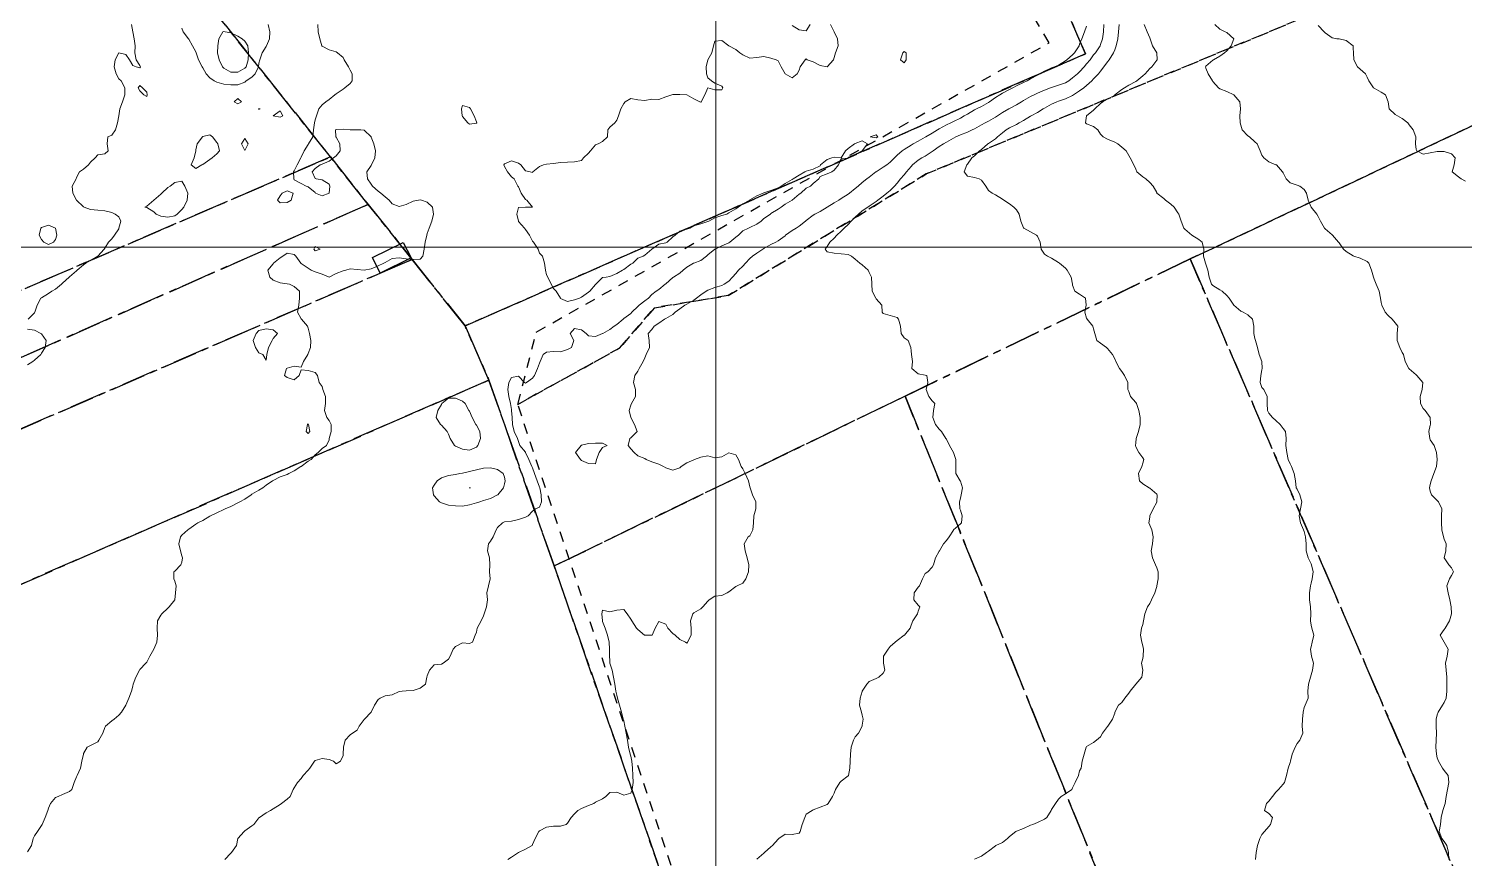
# Model space of a CAD drawing. Header units: centimetres. Extents: x 0 to 642158, y -847 to 649707.
# Drawn here: x 617417.8 to 617520.2, y 621243.8 to 621303 of the extents above; entities that cross this region are included whole.
import ezdxf

# ---------------------------------------------------------------- set-up
doc = ezdxf.new("R2010")
doc.units = ezdxf.units.CM
doc.header["$MEASUREMENT"] = 0
doc.linetypes.add('CENTERX2', pattern=[4, 2.5, -0.5, 0.5, -0.5])
doc.linetypes.add('JIS_02_0.7', pattern=[1.35, 0.75, -0.6])
for name, color, linetype, lineweight in [('MEV_grille', 254, 'Continuous', 9), ('WAL_parcellaire agricole', 7, 'JIS_02_0.7', 25), ('WAL_topographie 0.5', 253, 'Continuous', 20)]:
    doc.layers.add(name, color=color, linetype=linetype, lineweight=lineweight)
doc.layers.add('SPW_batiments', color=7, linetype='Continuous')
doc.layers.add('SPW_parcellaire cadastral', color=7, linetype='CENTERX2', lineweight=25, true_color=0xff0542)

# ---------------------------------------------------------------- blocks, each defined once
blk = doc.blocks.new('*U114')
at = {"layer": 'MEV_grille', "transparency": 33554687}
blk.add_lwpolyline([(-1338.46, 0), (1338.46, 0)], dxfattribs=at)
blk = doc.blocks.new('*U115')
at = {"layer": 'MEV_grille', "color": 0, "linetype": 'ByBlock', "lineweight": -2, "transparency": 16777216}
blk.add_blockref('*U114', (0, -1100), dxfattribs=at)
blk = doc.blocks.new('*U112')
at = {"layer": 'MEV_grille', "transparency": 33554687}
blk.add_lwpolyline([(0, 1825.48), (0, -1825.48)], dxfattribs=at)
blk = doc.blocks.new('*U113')
at = {"layer": 'MEV_grille', "color": 0, "linetype": 'ByBlock', "lineweight": -2, "transparency": 16777216}
blk.add_blockref('*U112', (2100, 0), dxfattribs=at)

msp = doc.modelspace()

# ---------------------------------------------------------------- linework, layer by layer
at = {"layer": 'SPW_batiments'}
msp.add_lwpolyline([(617445.09, 621286.62), (617442.9, 621285.54), (617442.35, 621286.66), (617444.54, 621287.72), (617445.09, 621286.62)], dxfattribs=at)
at = {"layer": 'SPW_parcellaire cadastral'}
for points in [[(617451.66, 621365.69), (617503.19, 621309.83), (617490.98, 621306.17), (617493.17, 621301.18), (617448.94, 621281.78), (617445.16, 621286.52), (617442.03, 621290.44), (617439.34, 621293.82), (617404.4, 621337.64), (617451.66, 621365.69)], [(617541.32, 621322.2), (617653.06, 621358.49), (617500.63, 621286.55), (617480.31, 621276.78), (617455.29, 621264.67), (617450.64, 621277.92), (617448.94, 621281.78), (617493.17, 621301.18), (617490.98, 621306.17), (617503.19, 621309.83), (617541.32, 621322.2)], [(617523.54, 621233.55), (617500.63, 621286.55), (617653.06, 621358.49), (617709.08, 621310.51), (617523.54, 621233.55)], [(617349.53, 621304.8), (617350.32, 621305.27), (617358.8, 621310.34), (617363.37, 621313.06), (617376.16, 621320.7), (617382.72, 621324.64), (617385.06, 621326.04), (617404.4, 621337.64), (617439.34, 621293.82), (617388.2, 621271.78), (617386.52, 621271.05), (617386.46, 621271.18), (617380.81, 621268.7), (617380.76, 621268.75), (617376.61, 621266.94), (617369.1, 621263.52), (617359.48, 621285.02), (617357.08, 621290.25), (617354.82, 621294.72), (617354.01, 621294.32), (617351.35, 621299.42), (617352.18, 621299.84), (617349.53, 621304.8)], [(617371.04, 621259.38), (617369.1, 621263.52), (617376.61, 621266.94), (617380.76, 621268.75), (617380.81, 621268.7), (617386.46, 621271.18), (617386.52, 621271.05), (617388.2, 621271.78), (617439.34, 621293.82), (617442.03, 621290.44), (617391.31, 621268.08), (617388.62, 621266.92), (617371.04, 621259.38)], [(617371.04, 621259.38), (617388.62, 621266.92), (617391.31, 621268.08), (617442.03, 621290.44), (617445.16, 621286.52), (617394.41, 621264.53), (617383.19, 621259.88), (617381.82, 621259.32), (617381.93, 621259.02), (617372.77, 621255.27), (617371.04, 621259.38)], [(617377.32, 621245.99), (617376.46, 621250.08), (617375.01, 621249.45), (617372.77, 621255.27), (617381.93, 621259.02), (617381.82, 621259.32), (617383.19, 621259.88), (617394.41, 621264.53), (617445.16, 621286.52), (617448.94, 621281.78), (617450.64, 621277.92), (617380.55, 621247.34), (617377.32, 621245.99)], [(617538.24, 621199.46), (617515.45, 621190.01), (617480.31, 621276.78), (617500.63, 621286.55), (617523.54, 621233.55), (617538.24, 621199.46)], [(617488.6, 621168.33), (617399.64, 621146.3), (617378.05, 621242.56), (617381.28, 621243.91), (617380.55, 621247.34), (617450.64, 621277.92), (617455.29, 621264.67), (617485.61, 621177.59), (617488.6, 621168.33)], [(617455.29, 621264.67), (617480.31, 621276.78), (617515.45, 621190.01), (617485.61, 621177.59), (617455.29, 621264.67)]]:
    msp.add_lwpolyline(points, dxfattribs=at)
at = {"layer": 'WAL_parcellaire agricole'}
for points in [[(617672.81, 621373.97), (617621.69, 621350.58), (617481.82, 621292.61), (617467.69, 621283.94), (617462.44, 621283.07), (617459.95, 621280.19), (617452.7, 621276.19), (617454.02, 621281.34), (617490.57, 621301.95), (617465.06, 621346.19), (617437.56, 621329.94), (617424.07, 621321.69), (617416.06, 621335.19), (617430.56, 621342.19), (617426.06, 621350.69), (617423.15, 621349.1), (617385.81, 621409.6)], [(617452.7, 621276.19), (617459.95, 621280.19), (617462.44, 621283.07), (617467.69, 621283.94), (617481.82, 621292.61), (617621.69, 621350.58), (617672.81, 621373.97), (617679.51, 621377.97), (617686.81, 621384.97), (617708.81, 621366.47), (617770.15, 621309.64), (617747.48, 621299.31), (617700.15, 621274.14), (617499.67, 621168.61), (617489.61, 621165.19), (617452.7, 621276.19)]]:
    msp.add_lwpolyline(points, dxfattribs=at)
at = {"layer": 'WAL_topographie 0.5'}
for points in [[(617438.44, 621303.25), (617438.47, 621302.75), (617438.58, 621302.25), (617438.73, 621301.75), (617438.75, 621301.72), (617439.25, 621301.46), (617439.75, 621301.32), (617439.84, 621301.25), (617440.25, 621300.9), (617440.33, 621300.75), (617440.64, 621300.25), (617440.75, 621300.01), (617440.89, 621299.75), (617440.89, 621299.25), (617440.75, 621299.05), (617440.38, 621298.75), (617440.25, 621298.65), (617439.75, 621298.32), (617439.65, 621298.25), (617439.25, 621297.92), (617439.02, 621297.75), (617438.75, 621297.53), (617438.52, 621297.25), (617438.34, 621296.75), (617438.25, 621296.47), (617438.2, 621296.25), (617438.13, 621295.75), (617438.08, 621295.25), (617437.77, 621294.75), (617437.75, 621294.72), (617437.47, 621294.25), (617437.25, 621293.8), (617437.23, 621293.75), (617436.97, 621293.25), (617436.75, 621292.83), (617436.72, 621292.75), (617436.74, 621292.25), (617436.75, 621292.19), (617437.25, 621291.92), (617437.61, 621291.75), (617437.75, 621291.68), (617438.25, 621291.28), (617438.28, 621291.25), (617438.75, 621291.04), (617439.25, 621291.25), (617439.25, 621291.25), (617439.29, 621291.75), (617439.25, 621291.89), (617438.75, 621292.18), (617438.33, 621292.25), (617438.25, 621292.28), (617438.05, 621292.75), (617438.25, 621292.99), (617438.62, 621293.25), (617438.75, 621293.3), (617439.25, 621293.52), (617439.57, 621293.75), (617439.75, 621293.89), (617440.04, 621294.25), (617440.01, 621294.75), (617439.75, 621295.24), (617439.74, 621295.25), (617439.71, 621295.75), (617439.75, 621295.77), (617440.25, 621295.8), (617440.75, 621295.76), (617441.25, 621295.76), (617441.5, 621295.75), (617441.75, 621295.73), (617442.24, 621295.25), (617442.25, 621295.24), (617442.43, 621294.75), (617442.56, 621294.25), (617442.5, 621293.75), (617442.27, 621293.25), (617442.25, 621293.22), (617441.94, 621292.75), (617441.99, 621292.25), (617442.25, 621291.88), (617442.35, 621291.75), (617442.75, 621291.38), (617442.93, 621291.25), (617443.25, 621290.99), (617443.53, 621290.75), (617443.75, 621290.48), (617444.25, 621290.28), (617444.75, 621290.44), (617445.25, 621290.67), (617445.63, 621290.75), (617445.75, 621290.77), (617445.84, 621290.75), (617446.25, 621290.6), (617446.63, 621290.25), (617446.7, 621289.75), (617446.56, 621289.25), (617446.38, 621288.75), (617446.25, 621288.36), (617446.21, 621288.25), (617446.09, 621287.75), (617446.02, 621287.25), (617445.94, 621286.75), (617445.75, 621286.53), (617445.25, 621286.51), (617444.75, 621286.57), (617444.25, 621286.63), (617443.75, 621286.58), (617443.25, 621286.3), (617443.15, 621286.25), (617442.75, 621286.05), (617442.25, 621285.84), (617441.75, 621285.75), (617441.75, 621285.75), (617441.75, 621285.75), (617441.25, 621285.79), (617440.75, 621285.84), (617440.45, 621285.75), (617440.25, 621285.7), (617439.75, 621285.51), (617439.25, 621285.25), (617439.25, 621285.25), (617439.25, 621285.25), (617438.75, 621285.46), (617438.25, 621285.63), (617437.98, 621285.75), (617437.75, 621285.89), (617437.25, 621286.23), (617437.23, 621286.25), (617436.88, 621286.75), (617436.75, 621286.87), (617436.25, 621286.96), (617435.96, 621286.75), (617435.75, 621286.62), (617435.28, 621286.25), (617435.25, 621286.2), (617434.88, 621285.75), (617435.03, 621285.25), (617435.25, 621285.05), (617435.75, 621284.86), (617436.25, 621284.79), (617436.42, 621284.75), (617436.75, 621284.6), (617437.13, 621284.25), (617437.13, 621283.75), (617437.09, 621283.25), (617436.99, 621282.75), (617437.25, 621282.29), (617437.27, 621282.25), (617437.7, 621281.75), (617437.75, 621281.62), (617437.85, 621281.25), (617437.94, 621280.75), (617437.92, 621280.25), (617437.75, 621279.81), (617437.73, 621279.75), (617437.43, 621279.25), (617437.25, 621278.83), (617436.75, 621278.92), (617436.25, 621278.78), (617436.2, 621278.75), (617436.08, 621278.25), (617436.25, 621278.11), (617436.75, 621277.94), (617437.11, 621278.25), (617437.25, 621278.65), (617437.75, 621278.61), (617438.25, 621278.46), (617438.42, 621278.25), (617438.53, 621277.75), (617438.75, 621277.46), (617438.81, 621277.25), (617439, 621276.75), (617439, 621276.25), (617438.93, 621275.75), (617439.09, 621275.25), (617439.25, 621275.04), (617439.39, 621274.75), (617439.39, 621274.25), (617439.26, 621273.75), (617439.25, 621273.67), (617439.07, 621273.25), (617438.75, 621273.05), (617438.46, 621272.75), (617438.25, 621272.59), (617437.97, 621272.25), (617437.75, 621272.13), (617437.25, 621271.76), (617437.24, 621271.75), (617436.75, 621271.44), (617436.37, 621271.25), (617436.25, 621271.2), (617435.75, 621271.02), (617435.25, 621270.77), (617435.22, 621270.75), (617434.75, 621270.44), (617434.52, 621270.25), (617434.25, 621270.08), (617433.75, 621269.79), (617433.7, 621269.75), (617433.25, 621269.43), (617432.89, 621269.25), (617432.75, 621269.17), (617432.25, 621268.92), (617431.85, 621268.75), (617431.75, 621268.69), (617431.25, 621268.47), (617430.79, 621268.25), (617430.75, 621268.22), (617430.25, 621267.91), (617429.88, 621267.75), (617429.75, 621267.66), (617429.25, 621267.3), (617429.18, 621267.25), (617428.75, 621266.87), (617428.65, 621266.75), (617428.53, 621266.25), (617428.65, 621265.75), (617428.75, 621265.39), (617428.8, 621265.25), (617428.75, 621264.95), (617428.69, 621264.75), (617428.25, 621264.31), (617428.19, 621264.25), (617428.19, 621263.75), (617428.25, 621263.58), (617428.35, 621263.25), (617428.3, 621262.75), (617428.25, 621262.25), (617428.25, 621262.25), (617427.84, 621261.75), (617427.75, 621261.67), (617427.33, 621261.25), (617427.25, 621261.16), (617427.01, 621260.75), (617426.98, 621260.25), (617427.01, 621259.75), (617426.97, 621259.25), (617426.75, 621258.75), (617426.75, 621258.75), (617426.48, 621258.25), (617426.25, 621257.81), (617426.18, 621257.75), (617425.75, 621257.29), (617425.73, 621257.25), (617425.46, 621256.75), (617425.29, 621256.25), (617425.25, 621256.1), (617425.16, 621255.75), (617424.98, 621255.25), (617424.75, 621254.75), (617424.75, 621254.75), (617424.44, 621254.25), (617424.25, 621254.03), (617423.92, 621253.75), (617423.75, 621253.63), (617423.3, 621253.25), (617423.25, 621253.16), (617423.12, 621252.75), (617422.84, 621252.25), (617422.75, 621252.14), (617422.25, 621251.87), (617422, 621251.75), (617421.75, 621251.31), (617421.73, 621251.25), (617421.61, 621250.75), (617421.52, 621250.25), (617421.3, 621249.75), (617421.25, 621249.64), (617421.07, 621249.25), (617420.92, 621248.75), (617420.75, 621248.6), (617420.25, 621248.38), (617419.93, 621248.25), (617419.75, 621248.18), (617419.39, 621247.75), (617419.25, 621247.4), (617419.2, 621247.25), (617419.01, 621246.75), (617418.79, 621246.25), (617418.75, 621246.18), (617418.45, 621245.75), (617418.25, 621245.43), (617418.16, 621245.25), (617418.03, 621244.75), (617417.75, 621244.29)], [(617425.15, 621303.25), (617425.25, 621302.75), (617425.25, 621302.75), (617425.35, 621302.25), (617425.42, 621301.75), (617425.41, 621301.25), (617425.5, 621300.75), (617425.75, 621300.33), (617425.81, 621300.25), (617425.75, 621300.18), (617425.5, 621300.25), (617425.25, 621300.33), (617425.02, 621300.75), (617424.75, 621301.12), (617424.25, 621301.25), (617423.99, 621300.75), (617423.93, 621300.25), (617424.08, 621299.75), (617424.25, 621299.38), (617424.42, 621299.25), (617424.69, 621298.75), (617424.68, 621298.25), (617424.51, 621297.75), (617424.34, 621297.25), (617424.25, 621296.75), (617424.25, 621296.75), (617424.17, 621296.25), (617424.02, 621295.75), (617423.75, 621295.38), (617423.47, 621295.25), (617423.42, 621294.75), (617423.49, 621294.25), (617423.25, 621294.05), (617422.75, 621293.97), (617422.56, 621293.75), (617422.25, 621293.44), (617422.1, 621293.25), (617421.75, 621292.94), (617421.45, 621292.75), (617421.25, 621292.35), (617421.21, 621292.25), (617420.93, 621291.75), (617420.97, 621291.25), (617421.23, 621290.75), (617421.25, 621290.73), (617421.75, 621290.27), (617421.78, 621290.25), (617422.25, 621290.08), (617422.75, 621290.04), (617423.25, 621289.97), (617423.75, 621289.86), (617423.99, 621289.75), (617424.25, 621289.55), (617424.39, 621289.25), (617424.27, 621288.75), (617424.25, 621288.71), (617423.95, 621288.25), (617423.75, 621287.99), (617423.53, 621287.75), (617423.25, 621287.32), (617423.21, 621287.25), (617422.77, 621286.75), (617422.75, 621286.74), (617422.25, 621286.44), (617421.91, 621286.25), (617421.75, 621286.13), (617421.3, 621285.75), (617421.25, 621285.7), (617420.75, 621285.27), (617420.73, 621285.25), (617420.25, 621284.82), (617420.17, 621284.75), (617419.75, 621284.4), (617419.48, 621284.25), (617419.25, 621284.09), (617418.75, 621283.78), (617418.71, 621283.75), (617418.44, 621283.25), (617418.27, 621282.75), (617418.25, 621282.7), (617417.8, 621282.25)], [(617434.91, 621303.25), (617435.03, 621302.75), (617434.99, 621302.25), (617434.78, 621301.75), (617434.75, 621301.7), (617434.47, 621301.25), (617434.3, 621300.75), (617434.25, 621300.5), (617434.21, 621300.25), (617433.97, 621299.75), (617433.75, 621299.51), (617433.34, 621299.25), (617433.25, 621299.15), (617432.75, 621298.95), (617432.25, 621298.95), (617431.75, 621299.02), (617431.25, 621299.15), (617431.05, 621299.25), (617430.75, 621299.45), (617430.48, 621299.75), (617430.25, 621300.17), (617430.19, 621300.25), (617429.93, 621300.75), (617429.77, 621301.25), (617429.75, 621301.32), (617429.5, 621301.75), (617429.25, 621302.22), (617429.22, 621302.25), (617428.84, 621302.75), (617428.75, 621303.01)], [(617475, 621303.25), (617475.25, 621302.75), (617475.25, 621302.75), (617475.5, 621302.25), (617475.54, 621301.75), (617475.36, 621301.25), (617475.25, 621300.92), (617475.2, 621300.75), (617474.75, 621300.25), (617474.75, 621300.25), (617474.75, 621300.25), (617474.25, 621300.33), (617473.75, 621300.61), (617473.33, 621300.75), (617473.25, 621300.81), (617473.19, 621300.75), (617472.84, 621300.25), (617472.75, 621300), (617472.61, 621299.75), (617472.25, 621299.46), (617471.75, 621299.75), (617471.75, 621299.75), (617471.48, 621300.25), (617471.25, 621300.67), (617471.12, 621300.75), (617470.75, 621300.87), (617470.25, 621300.99), (617469.75, 621300.91), (617469.25, 621300.86), (617468.75, 621301.09), (617468.52, 621301.25), (617468.25, 621301.49), (617467.75, 621301.75), (617467.75, 621301.75), (617467.25, 621302.11), (617466.75, 621302.08), (617466.65, 621301.75), (617466.54, 621301.25), (617466.25, 621300.75), (617466.25, 621300.75), (617466.14, 621300.25), (617466.16, 621299.75), (617466.25, 621299.45), (617466.5, 621299.25), (617466.75, 621299.08), (617467.25, 621298.86), (617467.32, 621298.75), (617467.25, 621298.6), (617466.75, 621298.6), (617466.25, 621298.75), (617466.03, 621298.25), (617465.78, 621297.75), (617465.75, 621297.73), (617465.68, 621297.75), (617465.25, 621297.96), (617464.75, 621298.25), (617464.75, 621298.25), (617464.25, 621298.27), (617463.75, 621298.27), (617463.69, 621298.25), (617463.25, 621298.11), (617462.75, 621297.92), (617462.25, 621297.94), (617461.75, 621297.85), (617461.25, 621297.9), (617460.75, 621297.99), (617460.36, 621297.75), (617460.25, 621297.64), (617460.05, 621297.25), (617459.87, 621296.75), (617459.75, 621296.44), (617459.61, 621296.25), (617459.25, 621295.94), (617459.12, 621295.75), (617459.1, 621295.25), (617458.75, 621294.93), (617458.42, 621294.75), (617458.25, 621294.69), (617457.88, 621294.25), (617457.75, 621294.09), (617457.38, 621293.75), (617457.25, 621293.57), (617456.75, 621293.47), (617456.25, 621293.46), (617455.75, 621293.42), (617455.25, 621293.36), (617454.75, 621293.3), (617454.54, 621293.25), (617454.25, 621293.14), (617453.78, 621292.75), (617453.75, 621292.71), (617453.58, 621292.75), (617453.25, 621292.83), (617452.91, 621293.25), (617452.75, 621293.38), (617452.25, 621293.54), (617451.75, 621293.33), (617451.71, 621293.25), (617451.75, 621293.15), (617451.96, 621292.75), (617452.25, 621292.41), (617452.43, 621292.25), (617452.71, 621291.75), (617452.75, 621291.69), (617452.94, 621291.25), (617453.25, 621290.79), (617453.35, 621290.75), (617453.75, 621290.25), (617453.75, 621290.25), (617453.75, 621290.25), (617453.25, 621290.25), (617452.75, 621290.21), (617452.62, 621289.75), (617452.74, 621289.25), (617452.75, 621289.23), (617453.17, 621288.75), (617453.25, 621288.64), (617453.54, 621288.25), (617453.75, 621287.83), (617453.83, 621287.75), (617454.16, 621287.25), (617454.25, 621286.96), (617454.47, 621286.75), (617454.61, 621286.25), (617454.67, 621285.75), (617454.75, 621285.41), (617454.83, 621285.25), (617455.07, 621284.75), (617455.25, 621284.44), (617455.44, 621284.25), (617455.74, 621283.75), (617455.75, 621283.74), (617456.25, 621283.51), (617456.75, 621283.63), (617457.09, 621283.75), (617457.25, 621283.83), (617457.75, 621284.18), (617457.83, 621284.25), (617458.25, 621284.74), (617458.27, 621284.75), (617458.75, 621285.22), (617459, 621285.25), (617459.25, 621285.29), (617459.75, 621285.52), (617460.17, 621285.75), (617460.25, 621285.81), (617460.75, 621286.17), (617460.89, 621286.25), (617461.25, 621286.61), (617461.64, 621286.75), (617461.75, 621286.81), (617462.25, 621287.25), (617462.25, 621287.25), (617462.75, 621287.61), (617463.25, 621287.69), (617463.36, 621287.75), (617463.75, 621288.14), (617463.91, 621288.25), (617464.25, 621288.53), (617464.75, 621288.67), (617464.96, 621288.75), (617465.25, 621288.91), (617465.75, 621289.05), (617466.25, 621289.21), (617466.32, 621289.25), (617466.75, 621289.48), (617467.25, 621289.64), (617467.6, 621289.75), (617467.75, 621289.84), (617468.25, 621290.13), (617468.42, 621290.25), (617468.75, 621290.49), (617469.24, 621290.75), (617469.25, 621290.76), (617469.75, 621291.04), (617470.2, 621291.25), (617470.25, 621291.27), (617470.75, 621291.42), (617471.25, 621291.61), (617471.48, 621291.75), (617471.75, 621291.93), (617472.25, 621292.21), (617472.33, 621292.25), (617472.75, 621292.52), (617473.16, 621292.75), (617473.25, 621292.8), (617473.75, 621292.94), (617474.25, 621293.2), (617474.28, 621293.25), (617474.75, 621293.64), (617475.08, 621293.75), (617475.25, 621293.81), (617475.75, 621293.77), (617476.07, 621294.25), (617476.25, 621294.42), (617476.71, 621294.75), (617476.75, 621294.79), (617477.25, 621294.96), (617477.64, 621294.75), (617477.25, 621294.25), (617477.25, 621294.25), (617476.75, 621294), (617476.3, 621293.75), (617476.25, 621293.73), (617475.75, 621293.72), (617475.57, 621293.25), (617475.25, 621292.88), (617475.09, 621292.75), (617474.75, 621292.63), (617474.25, 621292.43), (617474.15, 621292.25), (617473.75, 621291.92), (617473.56, 621291.75), (617473.25, 621291.59), (617472.88, 621291.25), (617472.75, 621291.16), (617472.27, 621290.75), (617472.25, 621290.74), (617471.75, 621290.46), (617471.47, 621290.25), (617471.25, 621290.11), (617470.75, 621289.78), (617470.71, 621289.75), (617470.25, 621289.44), (617470.04, 621289.25), (617469.75, 621289.04), (617469.25, 621288.8), (617469.15, 621288.75), (617468.75, 621288.56), (617468.44, 621288.25), (617468.25, 621288.1), (617467.81, 621287.75), (617467.75, 621287.71), (617467.25, 621287.49), (617466.76, 621287.25), (617466.75, 621287.24), (617466.25, 621286.84), (617466.15, 621286.75), (617465.75, 621286.45), (617465.25, 621286.26), (617465.23, 621286.25), (617464.75, 621285.97), (617464.49, 621285.75), (617464.25, 621285.55), (617463.8, 621285.25), (617463.75, 621285.22), (617463.25, 621284.78), (617463.2, 621284.75), (617462.75, 621284.38), (617462.57, 621284.25), (617462.25, 621284.02), (617462.02, 621283.75), (617461.75, 621283.56), (617461.35, 621283.25), (617461.25, 621283.16), (617460.84, 621282.75), (617460.75, 621282.67), (617460.25, 621282.3), (617460.2, 621282.25), (617459.75, 621281.88), (617459.57, 621281.75), (617459.25, 621281.53), (617458.77, 621281.25), (617458.75, 621281.24), (617458.25, 621281.02), (617457.75, 621281.08), (617457.58, 621281.25), (617457.25, 621281.51), (617456.75, 621281.6), (617456.43, 621281.25), (617456.69, 621280.75), (617456.54, 621280.25), (617456.25, 621280.09), (617455.75, 621279.94), (617455.25, 621279.95), (617454.75, 621279.92), (617454.51, 621279.75), (617454.3, 621279.25), (617454.25, 621279.12), (617454.11, 621278.75), (617453.9, 621278.25), (617453.75, 621278.06), (617453.33, 621277.75), (617453.25, 621277.71), (617453.17, 621277.75), (617452.75, 621278.2), (617452.25, 621278.11), (617452.07, 621277.75), (617452, 621277.25), (617452.07, 621276.75), (617452.17, 621276.25), (617452.25, 621275.82), (617452.26, 621275.75), (617452.3, 621275.25), (617452.32, 621274.75), (617452.45, 621274.25), (617452.67, 621273.75), (617452.75, 621273.54), (617452.85, 621273.25), (617453.25, 621272.79), (617453.26, 621272.75), (617453.49, 621272.25), (617453.71, 621271.75), (617453.75, 621271.66), (617453.88, 621271.25), (617454.07, 621270.75), (617454.25, 621270.28), (617454.26, 621270.25), (617454.36, 621269.75), (617454.38, 621269.25), (617454.25, 621268.87), (617453.97, 621268.75), (617453.75, 621268.57), (617453.45, 621268.25), (617453.25, 621268.14), (617452.75, 621267.99), (617452.25, 621267.87), (617451.75, 621267.82), (617451.62, 621267.75), (617451.25, 621267.41), (617451.15, 621267.25), (617450.94, 621266.75), (617450.75, 621266.44), (617450.6, 621266.25), (617450.55, 621265.75), (617450.69, 621265.25), (617450.7, 621264.75), (617450.69, 621264.25), (617450.74, 621263.75), (617450.6, 621263.25), (617450.49, 621262.75), (617450.53, 621262.25), (617450.46, 621261.75), (617450.31, 621261.25), (617450.25, 621261.11), (617450.08, 621260.75), (617449.8, 621260.25), (617449.75, 621259.96), (617449.67, 621259.75), (617449.46, 621259.25), (617449.25, 621259.15), (617448.75, 621259.2), (617448.25, 621258.94), (617448.09, 621258.75), (617447.88, 621258.25), (617447.75, 621258.04), (617447.38, 621257.75), (617447.25, 621257.68), (617446.75, 621257.62), (617446.41, 621257.25), (617446.25, 621256.85), (617446.22, 621256.75), (617446.12, 621256.25), (617445.75, 621255.97), (617445.25, 621255.8), (617444.75, 621255.78), (617444.45, 621255.75), (617444.25, 621255.72), (617443.75, 621255.49), (617443.25, 621255.41), (617442.88, 621255.25), (617442.75, 621255.16), (617442.49, 621254.75), (617442.25, 621254.25), (617442.25, 621254.25), (617441.78, 621253.75), (617441.75, 621253.72), (617441.4, 621253.25), (617441.25, 621252.98), (617440.91, 621252.75), (617440.75, 621252.63), (617440.4, 621252.25), (617440.28, 621251.75), (617440.26, 621251.25), (617440.25, 621251.17), (617440.06, 621250.75), (617439.75, 621250.57), (617439.56, 621250.75), (617439.25, 621250.89), (617438.75, 621250.96), (617438.25, 621250.8), (617438.2, 621250.75), (617437.87, 621250.25), (617437.75, 621250.12), (617437.4, 621249.75), (617437.25, 621249.53), (617436.99, 621249.25), (617436.75, 621248.87), (617436.69, 621248.75), (617436.48, 621248.25), (617436.25, 621248.04), (617435.85, 621247.75), (617435.75, 621247.68), (617435.25, 621247.36), (617435.06, 621247.25), (617434.75, 621247.08), (617434.28, 621246.75), (617434.25, 621246.71), (617433.89, 621246.25), (617433.75, 621246.15), (617433.25, 621245.79), (617433.19, 621245.75), (617432.75, 621245.25), (617432.75, 621245.25), (617432.64, 621244.75), (617432.3, 621244.25), (617432.25, 621244.21), (617431.81, 621243.75)], [(617494.48, 621303.25), (617494.46, 621302.75), (617494.39, 621302.25), (617494.25, 621301.84), (617494.21, 621301.75), (617493.88, 621301.25), (617493.75, 621301.09), (617493.5, 621300.75), (617493.25, 621300.45), (617493.07, 621300.25), (617492.75, 621299.89), (617492.6, 621299.75), (617492.25, 621299.45), (617491.98, 621299.25), (617491.75, 621299.1), (617491.25, 621298.93), (617490.75, 621298.78), (617490.67, 621298.75), (617490.25, 621298.59), (617489.75, 621298.36), (617489.52, 621298.25), (617489.25, 621298.12), (617488.75, 621297.84), (617488.6, 621297.75), (617488.25, 621297.54), (617487.75, 621297.27), (617487.71, 621297.25), (617487.25, 621296.98), (617486.9, 621296.75), (617486.75, 621296.65), (617486.25, 621296.37), (617486.01, 621296.25), (617485.75, 621296.12), (617485.25, 621295.83), (617485.1, 621295.75), (617484.75, 621295.58), (617484.25, 621295.39), (617483.92, 621295.25), (617483.75, 621295.16), (617483.25, 621294.87), (617483.04, 621294.75), (617482.75, 621294.57), (617482.31, 621294.25), (617482.25, 621294.2), (617481.75, 621293.88), (617481.5, 621293.75), (617481.25, 621293.59), (617480.83, 621293.25), (617480.75, 621293.15), (617480.42, 621292.75), (617480.25, 621292.54), (617479.98, 621292.25), (617479.75, 621291.96), (617479.56, 621291.75), (617479.25, 621291.44), (617479, 621291.25), (617478.75, 621291.02), (617478.36, 621290.75), (617478.25, 621290.65), (617477.75, 621290.31), (617477.65, 621290.25), (617477.25, 621289.98), (617476.99, 621289.75), (617476.75, 621289.53), (617476.47, 621289.25), (617476.25, 621289), (617475.97, 621288.75), (617475.75, 621288.53), (617475.44, 621288.25), (617475.25, 621288.03), (617474.94, 621287.75), (617474.75, 621287.44), (617474.6, 621287.25), (617474.75, 621287.05), (617475.25, 621286.97), (617475.75, 621286.91), (617476.25, 621286.87), (617476.49, 621286.75), (617476.75, 621286.54), (617477.08, 621286.25), (617477.25, 621286.14), (617477.67, 621285.75), (617477.75, 621285.59), (617477.91, 621285.25), (617477.94, 621284.75), (617477.97, 621284.25), (617478.23, 621283.75), (617478.25, 621283.72), (617478.66, 621283.25), (617478.68, 621282.75), (617478.75, 621282.66), (617479.25, 621282.53), (617479.75, 621282.38), (617479.84, 621282.25), (617479.99, 621281.75), (617480.03, 621281.25), (617480.25, 621280.93), (617480.52, 621280.75), (617480.73, 621280.25), (617480.75, 621280), (617480.76, 621279.75), (617480.83, 621279.25), (617480.8, 621278.75), (617481.25, 621278.36), (617481.75, 621278.28), (617481.85, 621278.25), (617481.93, 621277.75), (617481.82, 621277.25), (617482, 621276.75), (617482.25, 621276.43), (617482.42, 621276.25), (617482.34, 621275.75), (617482.28, 621275.25), (617482.47, 621274.75), (617482.75, 621274.43), (617482.9, 621274.25), (617483.22, 621273.75), (617483.25, 621273.71), (617483.47, 621273.25), (617483.75, 621272.75), (617483.75, 621272.75), (617483.92, 621272.25), (617483.93, 621271.75), (617483.92, 621271.25), (617484.23, 621270.75), (617484.25, 621270.71), (617484.41, 621270.25), (617484.3, 621269.75), (617484.25, 621269.5), (617484.19, 621269.25), (617484.21, 621268.75), (617484.25, 621268.66), (617484.37, 621268.25), (617484.33, 621267.75), (617484.25, 621267.67), (617483.77, 621267.25), (617483.75, 621267.22), (617483.46, 621266.75), (617483.25, 621266.48), (617483.05, 621266.25), (617482.76, 621265.75), (617482.75, 621265.72), (617482.47, 621265.25), (617482.33, 621264.75), (617482.25, 621264.58), (617481.92, 621264.25), (617481.75, 621264.14), (617481.54, 621263.75), (617481.33, 621263.25), (617481.25, 621263.15), (617480.96, 621262.75), (617480.93, 621262.25), (617481.25, 621261.88), (617481.36, 621261.75), (617481.25, 621261.44), (617481.19, 621261.25), (617480.87, 621260.75), (617480.75, 621260.46), (617480.67, 621260.25), (617480.26, 621259.75), (617480.25, 621259.74), (617479.75, 621259.37), (617479.6, 621259.25), (617479.25, 621258.93), (617479.11, 621258.75), (617478.77, 621258.25), (617478.76, 621257.75), (617478.87, 621257.25), (617478.75, 621257.04), (617478.43, 621256.75), (617478.25, 621256.66), (617477.75, 621256.44), (617477.58, 621256.25), (617477.26, 621255.75), (617477.25, 621255.72), (617477.1, 621255.25), (617477.07, 621254.75), (617477.21, 621254.25), (617477.25, 621254.05), (617477.33, 621253.75), (617477.25, 621253.32), (617477.24, 621253.25), (617476.98, 621252.75), (617476.75, 621252.49), (617476.63, 621252.25), (617476.46, 621251.75), (617476.42, 621251.25), (617476.39, 621250.75), (617476.36, 621250.25), (617476.27, 621249.75), (617476.25, 621249.72), (617475.75, 621249.34), (617475.65, 621249.25), (617475.34, 621248.75), (617475.25, 621248.48), (617475.14, 621248.25), (617474.82, 621247.75), (617474.75, 621247.67), (617474.25, 621247.49), (617473.75, 621247.28), (617473.69, 621247.25), (617473.25, 621246.98), (617473.16, 621246.75), (617472.98, 621246.25), (617472.83, 621245.75), (617472.75, 621245.63), (617472.25, 621245.53), (617471.75, 621245.56), (617471.32, 621245.25), (617471.25, 621245.19), (617470.85, 621244.75), (617470.75, 621244.65), (617470.29, 621244.25), (617470.25, 621244.21), (617469.75, 621243.77)], [(617472.25, 621303.19), (617472.75, 621302.88), (617473.25, 621302.82), (617473.55, 621303.25)], [(617495.57, 621303.25), (617495.53, 621302.75), (617495.47, 621302.25), (617495.36, 621301.75), (617495.25, 621301.46), (617495.16, 621301.25), (617494.85, 621300.75), (617494.75, 621300.61), (617494.47, 621300.25), (617494.25, 621299.94), (617494.1, 621299.75), (617493.75, 621299.39), (617493.63, 621299.25), (617493.25, 621298.91), (617493.04, 621298.75), (617492.75, 621298.53), (617492.31, 621298.25), (617492.25, 621298.21), (617491.75, 621297.96), (617491.25, 621297.79), (617491.13, 621297.75), (617490.75, 621297.58), (617490.25, 621297.3), (617490.15, 621297.25), (617489.75, 621297), (617489.29, 621296.75), (617489.25, 621296.73), (617488.75, 621296.41), (617488.44, 621296.25), (617488.25, 621296.14), (617487.75, 621295.9), (617487.51, 621295.75), (617487.25, 621295.53), (617486.89, 621295.25), (617486.75, 621295.11), (617486.25, 621294.78), (617486.2, 621294.75), (617485.75, 621294.35), (617485.62, 621294.25), (617485.25, 621293.91), (617485.07, 621293.75), (617484.75, 621293.31), (617484.71, 621293.25), (617484.51, 621292.75), (617484.75, 621292.46), (617485.25, 621292.36), (617485.59, 621292.25), (617485.75, 621292.16), (617486.07, 621291.75), (617486.25, 621291.44), (617486.51, 621291.25), (617486.75, 621291.11), (617487.25, 621290.82), (617487.35, 621290.75), (617487.75, 621290.49), (617488.07, 621290.25), (617488.25, 621290.05), (617488.45, 621289.75), (617488.55, 621289.25), (617488.75, 621288.78), (617488.77, 621288.75), (617489.25, 621288.48), (617489.67, 621288.25), (617489.75, 621288.18), (617489.95, 621287.75), (617490, 621287.25), (617490.25, 621286.9), (617490.47, 621286.75), (617490.75, 621286.6), (617491.25, 621286.29), (617491.31, 621286.25), (617491.75, 621285.89), (617491.86, 621285.75), (617492.16, 621285.25), (617492.24, 621284.75), (617492.25, 621284.69), (617492.4, 621284.25), (617492.75, 621284.05), (617493.18, 621283.75), (617493.22, 621283.25), (617493.12, 621282.75), (617493.25, 621282.32), (617493.28, 621282.25), (617493.7, 621281.75), (617493.75, 621281.57), (617493.84, 621281.25), (617493.99, 621280.75), (617494.25, 621280.55), (617494.67, 621280.25), (617494.75, 621280.17), (617495.1, 621279.75), (617495.25, 621279.43), (617495.33, 621279.25), (617495.59, 621278.75), (617495.75, 621278.54), (617495.96, 621278.25), (617496.2, 621277.75), (617496.2, 621277.25), (617496.25, 621277.11), (617496.38, 621276.75), (617496.75, 621276.32), (617496.8, 621276.25), (617496.97, 621275.75), (617497.07, 621275.25), (617497.06, 621274.75), (617496.94, 621274.25), (617496.79, 621273.75), (617496.75, 621273.44), (617496.73, 621273.25), (617496.75, 621273.16), (617496.97, 621272.75), (617497.25, 621272.38), (617497.33, 621272.25), (617497.25, 621272), (617497.18, 621271.75), (617496.96, 621271.25), (617497.02, 621270.75), (617497.25, 621270.53), (617497.7, 621270.25), (617497.75, 621270.22), (617498.25, 621269.79), (617498.28, 621269.75), (617498.26, 621269.25), (617498.25, 621269.23), (617498, 621268.75), (617497.76, 621268.25), (617497.75, 621268.15), (617497.69, 621267.75), (617497.75, 621267.58), (617497.9, 621267.25), (617498, 621266.75), (617497.95, 621266.25), (617497.86, 621265.75), (617497.94, 621265.25), (617498.16, 621264.75), (617498.25, 621264.53), (617498.36, 621264.25), (617498.36, 621263.75), (617498.26, 621263.25), (617498.25, 621263.2), (617498.11, 621262.75), (617497.88, 621262.25), (617497.75, 621262), (617497.59, 621261.75), (617497.41, 621261.25), (617497.31, 621260.75), (617497.25, 621260.5), (617497.16, 621260.25), (617497.08, 621259.75), (617497.18, 621259.25), (617497.25, 621258.97), (617497.31, 621258.75), (617497.28, 621258.25), (617497.25, 621258.08), (617497.17, 621257.75), (617497.25, 621257.25), (617497.25, 621257.25), (617497.25, 621257.25), (617497.19, 621256.75), (617496.75, 621256.25), (617496.75, 621256.25), (617496.35, 621255.75), (617496.25, 621255.6), (617495.97, 621255.25), (617495.75, 621254.95), (617495.52, 621254.75), (617495.27, 621254.25), (617495.25, 621254.19), (617495.09, 621253.75), (617494.77, 621253.25), (617494.75, 621253.23), (617494.39, 621252.75), (617494.25, 621252.49), (617493.95, 621252.25), (617493.75, 621252.09), (617493.25, 621251.8), (617493.22, 621251.75), (617493.07, 621251.25), (617492.94, 621250.75), (617492.85, 621250.25), (617492.75, 621250.06), (617492.66, 621249.75), (617492.43, 621249.25), (617492.25, 621248.85), (617492.19, 621248.75), (617491.75, 621248.43), (617491.43, 621248.25), (617491.25, 621248.06), (617491.03, 621247.75), (617490.75, 621247.31), (617490.72, 621247.25), (617490.41, 621246.75), (617490.25, 621246.62), (617489.75, 621246.38), (617489.41, 621246.25), (617489.25, 621246.2), (617488.75, 621245.95), (617488.25, 621245.78), (617488.2, 621245.75), (617487.75, 621245.39), (617487.6, 621245.25), (617487.25, 621244.97), (617486.79, 621244.75), (617486.75, 621244.73), (617486.25, 621244.34), (617486.12, 621244.25), (617485.75, 621244), (617485.25, 621243.78)], [(617497.35, 621303.25), (617497.56, 621302.75), (617497.75, 621302.32), (617497.79, 621302.25), (617497.95, 621301.75), (617498.25, 621301.25), (617498.25, 621301.25), (617498.27, 621300.75), (617498.25, 621300.73), (617497.9, 621300.25), (617497.75, 621300.12), (617497.43, 621299.75), (617497.25, 621299.6), (617496.82, 621299.25), (617496.75, 621299.2), (617496.25, 621298.93), (617495.96, 621298.75), (617495.75, 621298.62), (617495.27, 621298.25), (617495.25, 621298.23), (617494.75, 621297.94), (617494.4, 621297.75), (617494.25, 621297.63), (617493.83, 621297.25), (617493.75, 621297.15), (617493.25, 621296.75), (617493.24, 621296.75), (617493.17, 621296.25), (617493.25, 621296.19), (617493.75, 621295.99), (617494.05, 621295.75), (617494.25, 621295.45), (617494.44, 621295.25), (617494.75, 621295.08), (617495.25, 621294.87), (617495.47, 621294.75), (617495.75, 621294.52), (617496.07, 621294.25), (617496.25, 621293.93), (617496.36, 621293.75), (617496.61, 621293.25), (617496.75, 621292.94), (617496.82, 621292.75), (617497.25, 621292.4), (617497.48, 621292.25), (617497.75, 621292.01), (617497.99, 621291.75), (617498.25, 621291.28), (617498.26, 621291.25), (617498.75, 621290.87), (617498.88, 621290.75), (617499.25, 621290.45), (617499.48, 621290.25), (617499.75, 621289.85), (617499.82, 621289.75), (617500, 621289.25), (617500.19, 621288.75), (617500.25, 621288.68), (617500.75, 621288.25), (617500.75, 621288.25), (617501.25, 621287.95), (617501.49, 621287.75), (617501.6, 621287.25), (617501.59, 621286.75), (617501.73, 621286.25), (617501.75, 621286.19), (617501.89, 621285.75), (617501.98, 621285.25), (617502.15, 621284.75), (617502.25, 621284.65), (617502.75, 621284.35), (617502.91, 621284.25), (617503.25, 621283.95), (617503.42, 621283.75), (617503.75, 621283.25), (617503.75, 621283.25), (617504.25, 621282.83), (617504.4, 621282.75), (617504.75, 621282.56), (617505.08, 621282.25), (617505.18, 621281.75), (617505.18, 621281.25), (617505.25, 621280.89), (617505.29, 621280.75), (617505.42, 621280.25), (617505.56, 621279.75), (617505.75, 621279.25), (617505.75, 621279.25), (617505.77, 621278.75), (617505.75, 621278.66), (617505.68, 621278.25), (617505.63, 621277.75), (617505.75, 621277.4), (617505.88, 621277.25), (617506.11, 621276.75), (617506.12, 621276.25), (617506.15, 621275.75), (617506.25, 621275.57), (617506.5, 621275.25), (617506.75, 621275.04), (617507.04, 621274.75), (617507.25, 621274.46), (617507.42, 621274.25), (617507.47, 621273.75), (617507.46, 621273.25), (617507.52, 621272.75), (617507.62, 621272.25), (617507.75, 621271.96), (617507.86, 621271.75), (617508.05, 621271.25), (617508.13, 621270.75), (617508.19, 621270.25), (617508.25, 621270.14), (617508.46, 621269.75), (617508.59, 621269.25), (617508.5, 621268.75), (617508.41, 621268.25), (617508.5, 621267.75), (617508.72, 621267.25), (617508.75, 621267.13), (617508.86, 621266.75), (617508.89, 621266.25), (617508.91, 621265.75), (617509.04, 621265.25), (617509.25, 621264.83), (617509.29, 621264.75), (617509.41, 621264.25), (617509.34, 621263.75), (617509.25, 621263.44), (617509.2, 621263.25), (617509.14, 621262.75), (617509.14, 621262.25), (617509.2, 621261.75), (617509.23, 621261.25), (617509.2, 621260.75), (617509.25, 621260.46), (617509.3, 621260.25), (617509.44, 621259.75), (617509.34, 621259.25), (617509.25, 621258.92), (617509.21, 621258.75), (617509.25, 621258.42), (617509.28, 621258.25), (617509.42, 621257.75), (617509.35, 621257.25), (617509.25, 621256.92), (617509.21, 621256.75), (617509.06, 621256.25), (617509.02, 621255.75), (617509.04, 621255.25), (617508.82, 621254.75), (617508.75, 621254.58), (617508.69, 621254.25), (617508.64, 621253.75), (617508.61, 621253.25), (617508.67, 621252.75), (617508.46, 621252.25), (617508.25, 621252.01), (617508.12, 621251.75), (617507.91, 621251.25), (617507.78, 621250.75), (617507.75, 621250.66), (617507.61, 621250.25), (617507.51, 621249.75), (617507.36, 621249.25), (617507.25, 621249.11), (617506.94, 621248.75), (617506.75, 621248.55), (617506.49, 621248.25), (617506.25, 621247.92), (617506.07, 621247.75), (617505.93, 621247.25), (617506.25, 621247.04), (617506.5, 621246.75), (617506.36, 621246.25), (617506.25, 621246.1), (617505.92, 621245.75), (617505.75, 621245.54), (617505.59, 621245.25), (617505.42, 621244.75), (617505.33, 621244.25), (617505.29, 621243.75)], [(617502.4, 621303.25), (617502.75, 621302.94), (617503.12, 621302.75), (617503.25, 621302.7), (617503.74, 621302.25), (617503.55, 621301.75), (617503.25, 621301.38), (617503.09, 621301.25), (617502.75, 621301.01), (617502.29, 621300.75), (617502.25, 621300.71), (617501.75, 621300.28), (617501.72, 621300.25), (617501.75, 621300.14), (617501.91, 621299.75), (617502.22, 621299.25), (617502.25, 621299.19), (617502.64, 621298.75), (617502.75, 621298.68), (617503.25, 621298.49), (617503.75, 621298.25), (617503.75, 621298.25), (617504.17, 621297.75), (617504.22, 621297.25), (617504.17, 621296.75), (617504.2, 621296.25), (617504.25, 621296.08), (617504.35, 621295.75), (617504.75, 621295.33), (617504.85, 621295.25), (617505.25, 621294.9), (617505.4, 621294.75), (617505.62, 621294.25), (617505.75, 621293.96), (617505.88, 621293.75), (617506.25, 621293.48), (617506.75, 621293.27), (617506.78, 621293.25), (617507.21, 621292.75), (617507.25, 621292.68), (617507.47, 621292.25), (617507.75, 621291.98), (617508.25, 621291.82), (617508.44, 621291.75), (617508.75, 621291.51), (617508.93, 621291.25), (617509.04, 621290.75), (617509.25, 621290.25), (617509.25, 621290.25), (617509.66, 621289.75), (617509.75, 621289.58), (617509.93, 621289.25), (617510.2, 621288.75), (617510.25, 621288.7), (617510.75, 621288.27), (617510.77, 621288.25), (617511.21, 621287.75), (617511.25, 621287.71), (617511.57, 621287.25), (617511.75, 621287.09), (617512.25, 621286.77), (617512.31, 621286.75), (617512.75, 621286.6), (617513.25, 621286.36), (617513.36, 621286.25), (617513.55, 621285.75), (617513.69, 621285.25), (617513.75, 621285.11), (617513.89, 621284.75), (617514.11, 621284.25), (617514.19, 621283.75), (617514.25, 621283.45), (617514.3, 621283.25), (617514.54, 621282.75), (617514.75, 621282.51), (617515.04, 621282.25), (617515.25, 621282.01), (617515.44, 621281.75), (617515.4, 621281.25), (617515.39, 621280.75), (617515.58, 621280.25), (617515.75, 621279.89), (617515.83, 621279.75), (617515.96, 621279.25), (617516.21, 621278.75), (617516.25, 621278.72), (617516.75, 621278.29), (617516.79, 621278.25), (617517.22, 621277.75), (617517.17, 621277.25), (617517.02, 621276.75), (617517.04, 621276.25), (617517.25, 621275.89), (617517.39, 621275.75), (617517.75, 621275.25), (617517.75, 621275.25), (617517.76, 621274.75), (617517.75, 621274.71), (617517.65, 621274.25), (617517.71, 621273.75), (617517.75, 621273.67), (617518.02, 621273.25), (617518.2, 621272.75), (617518.23, 621272.25), (617518.2, 621271.75), (617518, 621271.25), (617517.82, 621270.75), (617517.75, 621270.48), (617517.69, 621270.25), (617517.75, 621270), (617517.83, 621269.75), (617518.25, 621269.33), (617518.33, 621269.25), (617518.57, 621268.75), (617518.56, 621268.25), (617518.54, 621267.75), (617518.57, 621267.25), (617518.69, 621266.75), (617518.75, 621266.58), (617518.87, 621266.25), (617518.86, 621265.75), (617518.75, 621265.25), (617519.07, 621264.75), (617519.25, 621264.53), (617519.4, 621264.25), (617519.25, 621263.99), (617519.13, 621263.75), (617518.92, 621263.25), (617519.02, 621262.75), (617519.15, 621262.25), (617519.23, 621261.75), (617519.25, 621261.25), (617519.25, 621261.25), (617519.25, 621261.25), (617519.12, 621260.75), (617518.81, 621260.25), (617518.75, 621260.15), (617518.46, 621259.75), (617518.73, 621259.25), (617518.75, 621259.23), (617519.02, 621258.75), (617518.95, 621258.25), (617518.84, 621257.75), (617518.88, 621257.25), (617518.94, 621256.75), (617518.93, 621256.25), (617518.93, 621255.75), (617518.89, 621255.25), (617518.75, 621254.95), (617518.63, 621254.75), (617518.3, 621254.25), (617518.25, 621254.07), (617518.16, 621253.75), (617518.17, 621253.25), (617518.19, 621252.75), (617518.17, 621252.25), (617518.15, 621251.75), (617518.19, 621251.25), (617518.25, 621251), (617518.34, 621250.75), (617518.61, 621250.25), (617518.75, 621250.09), (617519.02, 621249.75), (617519.08, 621249.25), (617518.97, 621248.75), (617518.89, 621248.25), (617518.81, 621247.75), (617518.75, 621247.54), (617518.64, 621247.25), (617518.53, 621246.75), (617518.48, 621246.25), (617518.38, 621245.75), (617518.58, 621245.25), (617518.75, 621245.04), (617518.93, 621244.75), (617519.05, 621244.25), (617519.06, 621243.75)], [(617433.34, 621300.25), (617433.25, 621300.15), (617432.75, 621299.87), (617432.25, 621299.86), (617431.75, 621300.14), (617431.64, 621300.25), (617431.4, 621300.75), (617431.29, 621301.25), (617431.31, 621301.75), (617431.38, 621302.25), (617431.68, 621302.75), (617431.75, 621302.77), (617431.84, 621302.75), (617432.25, 621302.66), (617432.75, 621302.43), (617433.05, 621302.25), (617433.25, 621302.07), (617433.45, 621301.75), (617433.5, 621301.25), (617433.47, 621300.75), (617433.34, 621300.25)], [(617493.25, 621303.14), (617493.1, 621302.75), (617492.91, 621302.25), (617492.75, 621301.86), (617492.71, 621301.75), (617492.39, 621301.25), (617492.25, 621301.1), (617491.85, 621300.75), (617491.75, 621300.67), (617491.25, 621300.37), (617490.97, 621300.25), (617490.75, 621300.18), (617490.25, 621299.94), (617489.94, 621299.75), (617489.75, 621299.65), (617489.25, 621299.39), (617489, 621299.25), (617488.75, 621299.12), (617488.25, 621298.88), (617488, 621298.75), (617487.75, 621298.63), (617487.25, 621298.36), (617487.06, 621298.25), (617486.75, 621298.05), (617486.32, 621297.75), (617486.25, 621297.7), (617485.75, 621297.42), (617485.41, 621297.25), (617485.25, 621297.17), (617484.75, 621296.87), (617484.53, 621296.75), (617484.25, 621296.59), (617483.75, 621296.35), (617483.57, 621296.25), (617483.25, 621296.1), (617482.75, 621295.82), (617482.62, 621295.75), (617482.25, 621295.52), (617481.78, 621295.25), (617481.75, 621295.23), (617481.25, 621294.95), (617480.89, 621294.75), (617480.75, 621294.67), (617480.25, 621294.35), (617480.1, 621294.25), (617479.75, 621293.95), (617479.55, 621293.75), (617479.25, 621293.44), (617479, 621293.25), (617478.75, 621293.09), (617478.25, 621292.77), (617478.22, 621292.75), (617477.75, 621292.39), (617477.58, 621292.25), (617477.25, 621292.01), (617476.96, 621291.75), (617476.75, 621291.58), (617476.35, 621291.25), (617476.25, 621291.18), (617475.75, 621290.85), (617475.58, 621290.75), (617475.25, 621290.55), (617474.76, 621290.25), (617474.75, 621290.24), (617474.25, 621289.94), (617473.88, 621289.75), (617473.75, 621289.67), (617473.25, 621289.3), (617473.2, 621289.25), (617472.75, 621288.89), (617472.54, 621288.75), (617472.25, 621288.57), (617471.79, 621288.25), (617471.75, 621288.21), (617471.25, 621287.84), (617471.09, 621287.75), (617470.75, 621287.57), (617470.25, 621287.29), (617470.18, 621287.25), (617469.75, 621286.97), (617469.42, 621286.75), (617469.25, 621286.59), (617468.93, 621286.25), (617468.75, 621286.04), (617468.44, 621285.75), (617468.25, 621285.52), (617468.01, 621285.25), (617467.75, 621284.98), (617467.4, 621284.75), (617467.25, 621284.67), (617466.75, 621284.51), (617466.25, 621284.32), (617466.13, 621284.25), (617465.75, 621283.99), (617465.45, 621283.75), (617465.25, 621283.62), (617464.75, 621283.33), (617464.61, 621283.25), (617464.25, 621283), (617463.92, 621282.75), (617463.75, 621282.6), (617463.25, 621282.3), (617463.15, 621282.25), (617462.75, 621281.97), (617462.43, 621281.75), (617462.25, 621281.53), (617461.99, 621281.25), (617462.06, 621280.75), (617462.1, 621280.25), (617461.86, 621279.75), (617461.75, 621279.51), (617461.63, 621279.25), (617461.35, 621278.75), (617461.25, 621278.56), (617461.05, 621278.25), (617460.96, 621277.75), (617461.1, 621277.25), (617461.09, 621276.75), (617460.8, 621276.25), (617460.75, 621276.12), (617460.65, 621275.75), (617460.75, 621275.25), (617460.75, 621275.25), (617461.01, 621274.75), (617461.2, 621274.25), (617460.75, 621273.8), (617460.69, 621273.75), (617460.56, 621273.25), (617460.75, 621273.02), (617461, 621272.75), (617461.25, 621272.53), (617461.75, 621272.33), (617461.84, 621272.25), (617462.25, 621272.09), (617462.75, 621271.92), (617463.09, 621271.75), (617463.25, 621271.67), (617463.75, 621271.51), (617464.25, 621271.66), (617464.35, 621271.75), (617464.75, 621272.01), (617465.25, 621272.23), (617465.3, 621272.25), (617465.75, 621272.42), (617466.25, 621272.51), (617466.75, 621272.38), (617467.25, 621272.46), (617467.75, 621272.73), (617468.25, 621272.6), (617468.44, 621272.25), (617468.62, 621271.75), (617468.75, 621271.59), (617468.91, 621271.25), (617469.14, 621270.75), (617469.25, 621270.31), (617469.27, 621270.25), (617469.44, 621269.75), (617469.67, 621269.25), (617469.66, 621268.75), (617469.52, 621268.25), (617469.5, 621267.75), (617469.46, 621267.25), (617469.25, 621266.81), (617469.13, 621266.75), (617468.83, 621266.25), (617468.9, 621265.75), (617469.06, 621265.25), (617469.16, 621264.75), (617469.14, 621264.25), (617468.95, 621263.75), (617468.75, 621263.45), (617468.34, 621263.25), (617468.25, 621263.21), (617467.75, 621262.83), (617467.62, 621262.75), (617467.25, 621262.57), (617466.75, 621262.51), (617466.34, 621262.25), (617466.25, 621262.17), (617465.88, 621261.75), (617465.75, 621261.62), (617465.25, 621261.32), (617465.18, 621261.25), (617465, 621260.75), (617465.07, 621260.25), (617465.07, 621259.75), (617464.8, 621259.25), (617464.75, 621259.18), (617464.65, 621259.25), (617464.25, 621259.44), (617463.92, 621259.75), (617463.75, 621259.86), (617463.39, 621260.25), (617463.25, 621260.53), (617462.75, 621260.72), (617462.5, 621260.25), (617462.28, 621259.75), (617462.25, 621259.73), (617461.75, 621259.73), (617461.73, 621259.75), (617461.25, 621260.15), (617461.16, 621260.25), (617460.82, 621260.75), (617460.75, 621260.88), (617460.49, 621261.25), (617460.25, 621261.56), (617459.75, 621261.53), (617459.25, 621261.4), (617458.75, 621261.52), (617458.7, 621261.25), (617458.75, 621260.75), (617458.75, 621260.72), (617458.92, 621260.25), (617459.1, 621259.75), (617459.21, 621259.25), (617459.24, 621258.75), (617459.23, 621258.25), (617459.25, 621257.93), (617459.27, 621257.75), (617459.42, 621257.25), (617459.53, 621256.75), (617459.61, 621256.25), (617459.68, 621255.75), (617459.75, 621255.47), (617459.81, 621255.25), (617459.95, 621254.75), (617460.09, 621254.25), (617460.22, 621253.75), (617460.25, 621253.64), (617460.34, 621253.25), (617460.43, 621252.75), (617460.52, 621252.25), (617460.59, 621251.75), (617460.7, 621251.25), (617460.75, 621251.11), (617460.83, 621250.75), (617460.88, 621250.25), (617460.89, 621249.75), (617460.92, 621249.25), (617460.86, 621248.75), (617460.75, 621248.49), (617460.25, 621248.34), (617459.75, 621248.54), (617459.25, 621248.52), (617458.98, 621248.25), (617458.75, 621248.07), (617458.25, 621247.83), (617458.12, 621247.75), (617457.75, 621247.6), (617457.25, 621247.39), (617456.97, 621247.25), (617456.75, 621247.01), (617456.51, 621246.75), (617456.25, 621246.33), (617456.14, 621246.25), (617455.75, 621246.12), (617455.25, 621246.13), (617454.75, 621246.05), (617454.25, 621245.8), (617454.19, 621245.75), (617453.95, 621245.25), (617453.75, 621244.82), (617453.72, 621244.75), (617453.25, 621244.49), (617452.75, 621244.25), (617452.75, 621244.25), (617452.25, 621243.91), (617452, 621243.75)], [(617509.75, 621303.2), (617510.19, 621302.75), (617510.25, 621302.67), (617510.75, 621302.32), (617511.08, 621302.25), (617511.25, 621302.23), (617511.75, 621302.11), (617512.24, 621301.75), (617512.25, 621301.58), (617512.27, 621301.25), (617512.3, 621300.75), (617512.57, 621300.25), (617512.75, 621300.08), (617513.13, 621299.75), (617513.25, 621299.5), (617513.36, 621299.25), (617513.71, 621298.75), (617513.75, 621298.73), (617514.25, 621298.45), (617514.56, 621298.25), (617514.75, 621297.75), (617514.75, 621297.75), (617514.81, 621297.25), (617515.25, 621296.84), (617515.42, 621296.75), (617515.75, 621296.57), (617516.14, 621296.25), (617516.25, 621296.11), (617516.54, 621295.75), (617516.72, 621295.25), (617516.69, 621294.75), (617516.75, 621294.36), (617516.79, 621294.25), (617517.25, 621294.03), (617517.75, 621294.11), (617518.25, 621294.22), (617518.75, 621294.2), (617519.25, 621294.05), (617519.52, 621293.75), (617519.45, 621293.25), (617519.3, 621292.75), (617519.75, 621292.41), (617519.95, 621292.25), (617520.25, 621292.09)], [(617480.39, 621300.75), (617480.25, 621300.54), (617479.98, 621300.75), (617480.16, 621301.25), (617480.25, 621301.34), (617480.39, 621301.25), (617480.39, 621300.75)], [(617426.29, 621298.25), (617426.25, 621298.14), (617426.04, 621298.25), (617425.75, 621298.54), (617425.63, 621298.75), (617425.75, 621298.92), (617425.94, 621298.75), (617426.25, 621298.44), (617426.29, 621298.25)], [(617433.01, 621297.75), (617432.75, 621297.6), (617432.47, 621297.75), (617432.75, 621297.98), (617433.01, 621297.75)], [(617434.33, 621297.25), (617434.25, 621297.21), (617434.23, 621297.25), (617434.25, 621297.27), (617434.33, 621297.25)], [(617449.75, 621296.22), (617449.78, 621296.25), (617449.75, 621296.32), (617449.6, 621296.75), (617449.32, 621297.25), (617449.25, 621297.35), (617448.75, 621297.5), (617448.69, 621297.25), (617448.74, 621296.75), (617448.75, 621296.71), (617449.14, 621296.25), (617449.25, 621296.15), (617449.75, 621296.22)], [(617435.94, 621296.75), (617435.75, 621296.65), (617435.25, 621296.75), (617435.25, 621296.75), (617435.25, 621296.75), (617435.75, 621297.1), (617435.94, 621296.75)], [(617430.18, 621293.25), (617429.75, 621292.99), (617429.42, 621293.25), (617429.63, 621293.75), (617429.74, 621294.25), (617429.75, 621294.32), (617429.85, 621294.75), (617430.22, 621295.25), (617430.25, 621295.27), (617430.75, 621295.39), (617430.93, 621295.25), (617431.25, 621294.86), (617431.32, 621294.75), (617431.43, 621294.25), (617431.25, 621294.05), (617430.92, 621293.75), (617430.75, 621293.64), (617430.25, 621293.29), (617430.18, 621293.25)], [(617433.47, 621294.75), (617433.25, 621294.29), (617433.01, 621294.75), (617433.25, 621295.13), (617433.47, 621294.75)], [(617478.37, 621295.25), (617478.25, 621295.18), (617477.81, 621295.25), (617478.25, 621295.4), (617478.37, 621295.25)], [(617428.41, 621289.75), (617428.25, 621289.63), (617427.75, 621289.52), (617427.25, 621289.61), (617426.92, 621289.75), (617426.75, 621289.9), (617426.25, 621290.21), (617426.11, 621290.25), (617426.25, 621290.31), (617426.75, 621290.74), (617426.76, 621290.75), (617427.25, 621291.17), (617427.33, 621291.25), (617427.75, 621291.65), (617427.91, 621291.75), (617428.25, 621292), (617428.75, 621292.1), (617428.96, 621291.75), (617429.17, 621291.25), (617429.13, 621290.75), (617428.89, 621290.25), (617428.75, 621290.07), (617428.41, 621289.75)], [(617436.25, 621290.57), (617436.55, 621290.75), (617436.69, 621291.25), (617436.25, 621291.4), (617435.9, 621291.25), (617435.75, 621291.06), (617435.56, 621290.75), (617435.75, 621290.54), (617436.25, 621290.57)], [(617419.61, 621287.75), (617419.25, 621287.58), (617418.92, 621287.75), (617418.75, 621287.93), (617418.58, 621288.25), (617418.69, 621288.75), (617418.75, 621288.8), (617419.25, 621288.95), (617419.75, 621288.75), (617419.75, 621288.75), (617419.84, 621288.25), (617419.75, 621287.95), (617419.61, 621287.75)], [(617438.25, 621287.12), (617438.62, 621287.25), (617438.25, 621287.44), (617438.16, 621287.25), (617438.25, 621287.12)], [(617458.25, 621285.75), (617458.25, 621285.75), (617458.25, 621285.75), (617458.25, 621285.75), (617458.25, 621285.75)], [(617417.75, 621281.54), (617418.25, 621281.48), (617418.69, 621281.25), (617418.75, 621281.22), (617419.09, 621280.75), (617419.01, 621280.25), (617418.75, 621279.83), (617418.71, 621279.75), (617418.25, 621279.34), (617418.13, 621279.25), (617417.75, 621279.01)], [(617434.75, 621279.35), (617434.82, 621279.75), (617434.92, 621280.25), (617435.19, 621280.75), (617435.25, 621280.89), (617435.56, 621281.25), (617435.25, 621281.51), (617434.75, 621281.57), (617434.25, 621281.45), (617434.04, 621281.25), (617433.84, 621280.75), (617434.01, 621280.25), (617434.25, 621279.87), (617434.53, 621279.75), (617434.75, 621279.35)], [(617449.75, 621273.14), (617449.86, 621273.25), (617450.05, 621273.75), (617449.99, 621274.25), (617449.75, 621274.7), (617449.72, 621274.75), (617449.45, 621275.25), (617449.25, 621275.7), (617449.22, 621275.75), (617448.94, 621276.25), (617448.75, 621276.42), (617448.25, 621276.63), (617447.75, 621276.63), (617447.29, 621276.25), (617447.25, 621276.18), (617446.99, 621275.75), (617446.88, 621275.25), (617447.19, 621274.75), (617447.25, 621274.7), (617447.67, 621274.25), (617447.75, 621274.07), (617447.88, 621273.75), (617448.19, 621273.25), (617448.25, 621273.2), (617448.75, 621272.99), (617449.25, 621272.93), (617449.75, 621273.14)], [(617437.75, 621274.11), (617437.88, 621274.25), (617437.78, 621274.75), (617437.75, 621274.79), (617437.72, 621274.75), (617437.61, 621274.25), (617437.75, 621274.11)], [(617458.25, 621271.94), (617458.32, 621272.25), (617458.51, 621272.75), (617458.75, 621273.11), (617459.08, 621273.25), (617458.75, 621273.43), (617458.25, 621273.42), (617457.75, 621273.4), (617457.25, 621273.27), (617457.22, 621273.25), (617456.82, 621272.75), (617457.16, 621272.25), (617457.25, 621272.19), (617457.75, 621271.97), (617458.25, 621271.94)], [(617449.99, 621269.25), (617449.75, 621269.16), (617449.25, 621269.02), (617448.75, 621268.94), (617448.25, 621268.95), (617447.75, 621269), (617447.25, 621269.17), (617447.12, 621269.25), (617446.75, 621269.68), (617446.7, 621269.75), (617446.63, 621270.25), (617446.75, 621270.44), (617446.95, 621270.75), (617447.25, 621270.96), (617447.75, 621271.12), (617448.25, 621271.2), (617448.57, 621271.25), (617448.75, 621271.28), (617449.25, 621271.4), (617449.75, 621271.53), (617450.25, 621271.64), (617450.75, 621271.66), (617451.25, 621271.55), (617451.65, 621271.25), (617451.75, 621270.99), (617451.81, 621270.75), (617451.75, 621270.52), (617451.67, 621270.25), (617451.27, 621269.75), (617451.25, 621269.74), (617450.75, 621269.48), (617450.25, 621269.33), (617449.99, 621269.25)], [(617449.32, 621270.25), (617449.25, 621270.24), (617449.23, 621270.25), (617449.25, 621270.25), (617449.32, 621270.25)]]:
    msp.add_lwpolyline(points, dxfattribs=at)

# ---------------------------------------------------------------- block references
at = {"layer": 'MEV_grille', "transparency": 33554687}
for name, p in [('*U113', (615366.81, 620593.64)), ('*U115', (616669.48, 622387.38))]:
    msp.add_blockref(name, p, dxfattribs=at)

doc.saveas('drawing.dxf')
